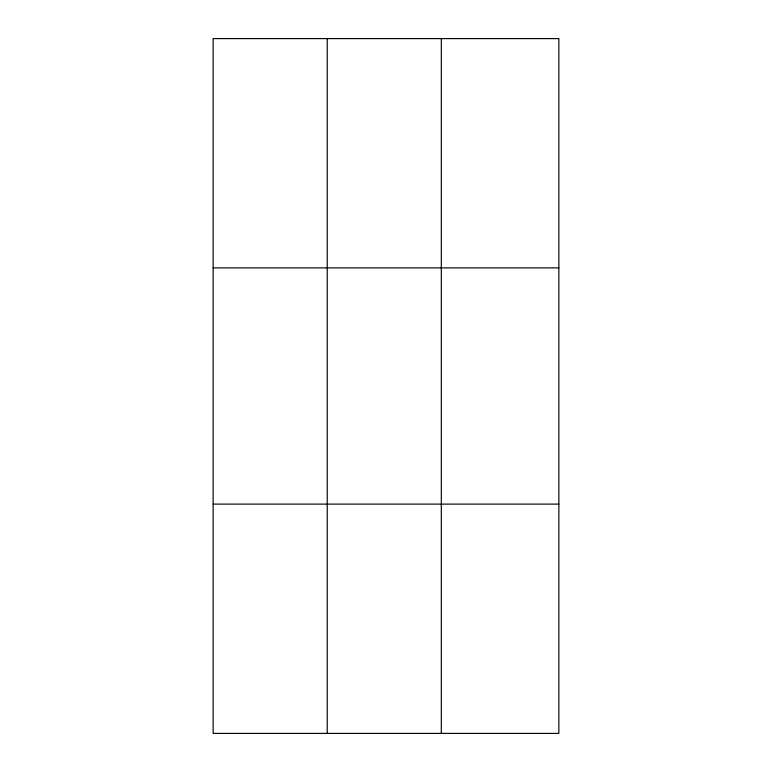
<?xml version="1.0" encoding="UTF-8"?>
<svg xmlns="http://www.w3.org/2000/svg" width="772" height="772" viewBox="0 0 772 772"><rect width="100%" height="100%" fill="white"/><g stroke="black" fill="none" stroke-linecap="round" stroke-linejoin="round"><path stroke-width="1.16" d="M327.232 733.4L327.232 38.6M441.314 733.4L441.314 38.6M558.86 504.116L558.86 733.4L213.14 733.4L213.14 38.6L558.86 38.6L558.86 504.116L213.14 504.116M213.14 267.884L558.86 267.884"/></g></svg>
